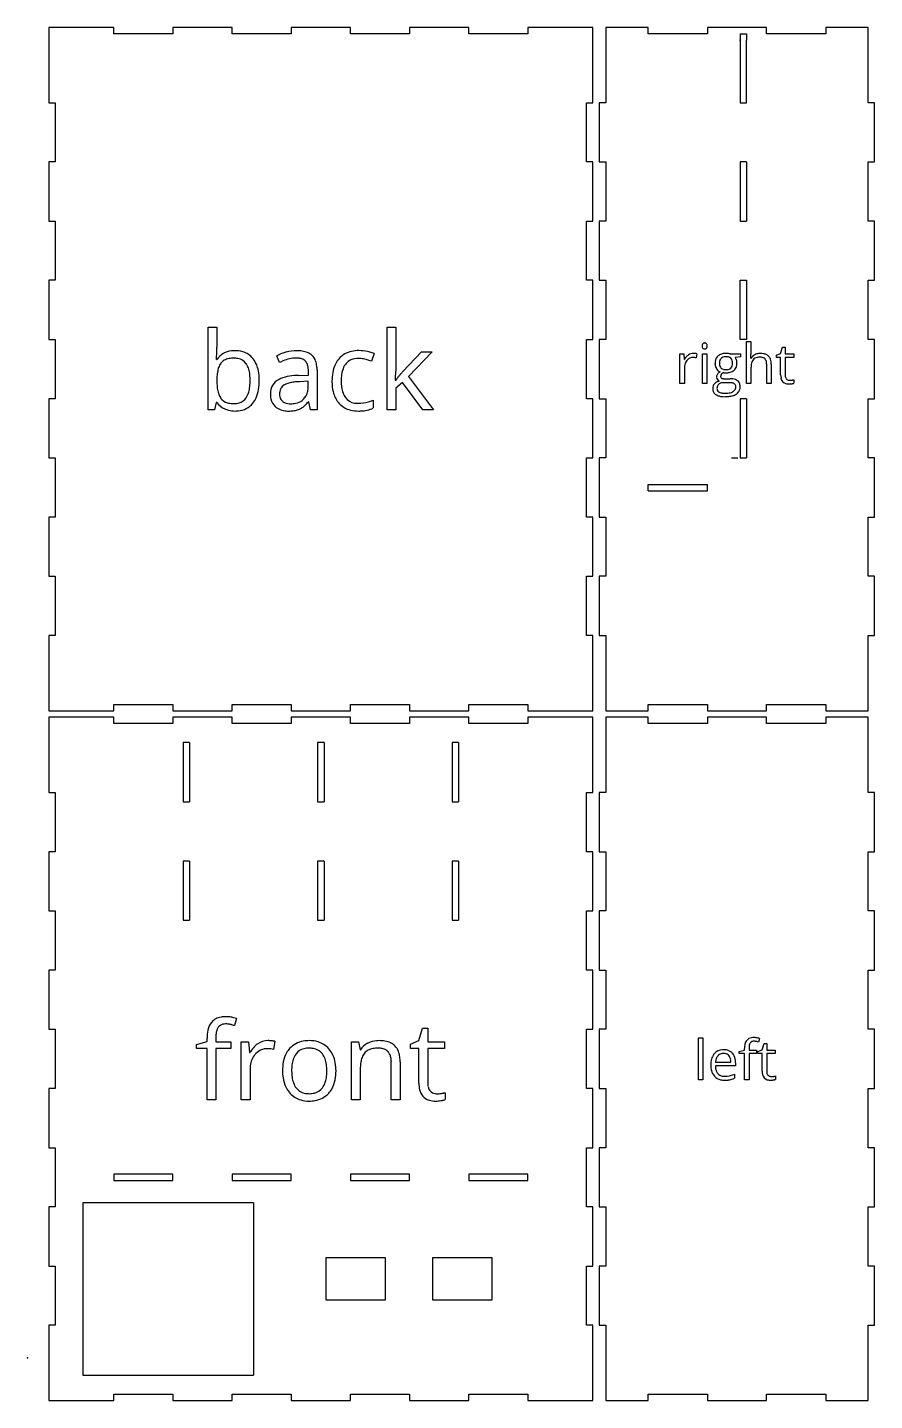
# Model space of a CAD drawing. Header units: millimetres. Extents: x -10 to 787, y 3 to 646.
# Drawn here: x -10 to 387, y 3 to 646 of the extents above; entities that cross this region are included whole.
import ezdxf

# ---------------------------------------------------------------- set-up
doc = ezdxf.new("R2010")
doc.units = ezdxf.units.MM
doc.header["$MEASUREMENT"] = 0
for name, color, linetype in [('box v4_back_labelLayer', 7, 'Continuous'), ('box v4_back_outsideCutPath', 7, 'Continuous'), ('box v4_front_labelLayer', 7, 'Continuous'), ('box v4_front_outsideCutPath', 7, 'Continuous'), ('box v4_left_labelLayer', 7, 'Continuous'), ('box v4_left_outsideCutPath', 7, 'Continuous'), ('box v4_middle_divider', 7, 'Continuous'), ('box v4_right_labelLayer', 7, 'Continuous'), ('box v4_right_outsideCutPath', 7, 'Continuous')]:
    doc.layers.add(name, color=color, linetype=linetype)

msp = doc.modelspace()

# ---------------------------------------------------------------- linework, layer by layer
at = {"layer": 'box v4_back_labelLayer'}
for p, q in [((74.63, 505.62), (78.77, 505.62)), ((74.63, 466.88), (74.63, 505.62)), ((78.77, 505.62), (78.77, 496.21)), ((158.53, 466.88), (158.53, 505.62)), ((158.53, 505.62), (162.61, 505.62)), ((162.61, 505.62), (162.61, 485.08)), ((78.57, 490.53), (78.77, 490.53)), ((108.18, 489.11), (106.91, 492.28)), ((152.45, 493.25), (151.18, 489.74)), ((165.87, 484.83), (174.69, 494.17)), ((179.6, 494.17), (168.54, 482.54)), ((174.69, 494.17), (179.6, 494.17)), ((117.07, 483.09), (121.7, 483.24)), ((121.7, 483.24), (121.7, 484.93)), ((125.73, 485.5), (125.73, 466.88)), ((168.54, 482.54), (180.37, 466.88)), ((121.6, 480.3), (117.46, 480.12)), ((121.6, 477.83), (121.6, 480.3)), ((162.41, 480.85), (162.61, 480.85)), ((165.73, 479.77), (162.61, 477.09)), ((162.61, 477.09), (162.61, 466.88)), ((175.36, 466.88), (165.73, 479.77)), ((78.47, 470.39), (77.6, 466.88)), ((78.77, 470.39), (78.47, 470.39)), ((121.85, 470.76), (121.65, 470.76)), ((122.67, 466.88), (121.85, 470.76)), ((152.05, 471.46), (152.05, 467.8)), ((77.6, 466.88), (74.63, 466.88)), ((125.73, 466.88), (122.67, 466.88)), ((162.61, 466.88), (158.53, 466.88)), ((180.37, 466.88), (175.36, 466.88))]:
    msp.add_line(p, q, dxfattribs=at)
for centre, radius, start, end in [((-7.42, 496.14), 86.19, 358.11232, 0.04843), ((27.11, 494.61), 51.62, 355.47157, 355.65279), ((16.57, 495.33), 62.19, 355.72387, 358.12589), ((86.48, 485.16), 9.4, 95.18351, 145.1109), ((86.31, 484.5), 7.08, 143.33824, 161.25599), ((84.99, 485.37), 5.5, 120.14029, 142.4249), ((85.79, 483.88), 7.19, 100.44694, 119.67007), ((86.65, 479.54), 11.62, 89.57314, 100.73243), ((87.3, 480.5), 14.12, 89.87433, 96.81454), ((86.8, 481.59), 9.56, 78.67813, 90.37496), ((87.46, 481.98), 12.63, 74.23933, 90.56238), ((87.61, 485.04), 6.03, 35.54084, 79.80112), ((88.29, 485.05), 9.46, 38.56313, 74.06704), ((86.14, 483.38), 12.18, 16.47093, 38.40753), ((115.95, 475.5), 19.06, 106.35686, 118.33499), ((120.3, 464.22), 27.68, 112.21222, 115.96411), ((117.58, 471.07), 20.32, 103.62266, 112.432), ((116.76, 472.99), 21.69, 104.5162, 106.54899), ((116.17, 475.47), 19.14, 90.07144, 104.65211), ((116, 477.75), 13.46, 90.44846, 103.76655), ((115.93, 480.99), 10.21, 83.65066, 90.17532), ((116.24, 477.16), 17.46, 81.56797, 90.32491), ((116.35, 484.42), 6.76, 70.57163, 83.99287), ((117.23, 486.83), 4.2, 42.72955, 71.03803), ((117.25, 483.73), 10.81, 68.22734, 81.74943), ((116.86, 486.62), 4.61, 20.40941, 41.44795), ((118.66, 487.23), 7.04, 47.86833, 68.29341), ((118.89, 487.69), 6.55, 19.2331, 46.67412), ((115.09, 486.27), 10.6, 6.3379, 19.68154), ((144.58, 483.4), 11.4, 138.655, 152.68536), ((144.02, 483.81), 10.7, 101.49129, 138.31339), ((144.47, 483.99), 6.93, 114.42657, 161.66328), ((145.13, 481.84), 9.17, 88.7194, 112.56676), ((145.31, 478.44), 16.23, 89.58919, 102.17878), ((145.33, 481.84), 9.16, 87.67498, 89.97487), ((145.41, 476.01), 18.65, 77.77025, 89.94753), ((145.18, 479.16), 11.85, 81.691, 87.50791), ((144.44, 473.99), 17.08, 77.29989, 81.73453), ((143.42, 469.21), 21.96, 74.78018, 77.44974), ((144.39, 472.65), 18.39, 68.32944, 74.88312), ((145.06, 474.06), 20.63, 74.67968, 77.95785), ((146.97, 480.97), 13.47, 70.09456, 74.73861), ((148.78, 485.95), 8.17, 63.5034, 70.18614), ((149.64, 487.75), 6.17, 62.92825, 63.18779), ((101.04, 481.06), 22.26, 171.06678, 177.84569), ((91.83, 482.54), 12.93, 160.89263, 171.23343), ((86.93, 484.56), 6.86, 32.70344, 35.52416), ((85.08, 483.5), 8.99, 15.77794, 32.01513), ((79.16, 481.75), 15.16, 6.16486, 16.03965), ((69.96, 480.7), 24.42, 359.76808, 6.30952), ((79.95, 481.43), 18.67, 5.13385, 16.79734), ((72.13, 480.6), 26.53, 359.87793, 5.40936), ((114.57, 468.14), 14.63, 101.35682, 117.07986), ((117.45, 454.7), 28.38, 92.46963, 101.70649), ((118.28, 442.73), 40.38, 91.71646, 92.90956), ((114.32, 485.65), 7.33, 7.82726, 20.60417), ((109.82, 484.99), 11.87, 359.69332, 8.00358), ((109.47, 485.56), 16.27, 359.80268, 6.65835), ((155.54, 480.49), 22.81, 169.89784, 180.36889), ((147.6, 481.96), 14.73, 153.08752, 170.10513), ((159.85, 480.46), 22.84, 174.53098, 180.15494), ((150.95, 481.46), 13.88, 160.14184, 175.13682), ((28.24, 490.25), 134.5, 356.03292, 356.64427), ((81.56, 487.14), 81.09, 356.6325, 357.49103), ((113.63, 485.73), 48.99, 357.50416, 358.3307), ((135.07, 485.13), 27.55, 358.27391, 359.89278), ((195.62, 456.66), 40.93, 140.43312, 142.33655), ((212.6, 442.68), 62.93, 139.2799, 140.47033), ((232.24, 425.79), 88.82, 138.34176, 139.28772), ((110.61, 480.57), 31.85, 177.61766, 180.04253), ((106.1, 480.44), 27.33, 179.77627, 185.70752), ((95.32, 479.33), 16.5, 185.59249, 194.20507), ((79.05, 479.51), 15.27, 343.41713, 353.63691), ((70.69, 480.51), 23.69, 353.49348, 0.22055), ((82.88, 478.97), 15.67, 335.83059, 350.82548), ((74.43, 480.4), 24.24, 350.65628, 0.33803), ((110.99, 474.71), 7.15, 115.49046, 182.35681), ((112.62, 474.81), 4.41, 120.97341, 172.41798), ((113.69, 473.19), 6.35, 113.58867, 121.68049), ((115.22, 469.53), 10.32, 102.79955, 113.2433), ((117.08, 461.63), 18.43, 96.35454, 102.99533), ((118.45, 449.79), 30.35, 91.85647, 96.44783), ((111.1, 477.74), 10.5, 346.91776, 0.28247), ((108.45, 477.83), 13.15, 359.81789, 0.00011), ((157.72, 480.32), 25, 179.93885, 183.98151), ((150.99, 479.73), 18.24, 183.59137, 196.35396), ((157.03, 480.29), 20.02, 179.70413, 188.07436), ((149.82, 479.24), 12.73, 187.93152, 200.38854), ((-7.32, 492.65), 170.14, 356.02044, 356.05533), ((182.59, 466.71), 24.47, 142.32336, 144.70755), ((86.21, 475.71), 9.16, 215.58502, 245.83617), ((88.42, 477.54), 9.37, 193.94304, 208.02184), ((85.63, 476.12), 6.23, 208.55366, 217.56053), ((85.4, 476.02), 6, 218.16905, 253.80471), ((86.51, 479.45), 9.6, 253.13825, 266.8483), ((86.82, 483.13), 13.29, 266.37756, 270.05106), ((86.92, 478.08), 8.24, 269.3869, 285.86306), ((88.01, 476.2), 9.79, 274.06401, 321.4081), ((87.53, 475.87), 5.94, 286.01629, 326.84973), ((84.58, 477.82), 9.49, 326.71051, 343.66617), ((86.59, 477.36), 11.62, 321.31615, 335.54362), ((114.24, 474.34), 10.4, 179.54572, 192.69493), ((110.74, 473.47), 6.79, 192.08277, 227.45207), ((114.7, 474.39), 6.53, 171.2122, 180.20582), ((114.08, 474.32), 5.91, 179.52658, 192.77872), ((112.08, 473.84), 3.85, 192.32644, 222.05799), ((111.94, 473.75), 3.68, 222.58053, 229.25463), ((112.44, 474.4), 4.5, 229.78369, 254.27243), ((113.11, 476.62), 6.83, 253.93967, 266.45338), ((113.32, 479.09), 9.3, 266.07831, 270.05903), ((113.41, 481.17), 11.38, 269.5792, 282.04137), ((114.24, 477.49), 7.61, 281.71209, 306.4594), ((114.61, 476.88), 6.9, 306.98813, 313.85592), ((114.57, 476.87), 6.92, 314.18919, 347.42699), ((108.2, 481.38), 17.14, 314.74451, 321.70719), ((144.98, 477.89), 11.96, 196.01666, 221.13492), ((143.79, 477.01), 10.48, 221.79763, 256.80205), ((145.92, 477.79), 8.57, 200.41834, 216.63927), ((144.29, 476.63), 6.57, 216.96953, 261.3103), ((145.01, 479.99), 10, 260.13595, 270.26922), ((144.98, 487.29), 17.3, 270.26585, 286.28914), ((143.92, 491.22), 21.37, 286.04607, 292.36539), ((86.9, 477.33), 10.91, 245.98016, 255.54558), ((87.26, 478.92), 12.54, 255.77553, 270.31855), ((87.35, 480.4), 14.02, 269.92258, 275.54816), ((110.93, 473.74), 7.12, 227.76893, 237.80502), ((111.54, 474.85), 8.38, 238.32732, 258.91837), ((112.42, 479.06), 12.69, 258.67197, 270.40475), ((112.52, 484.98), 18.6, 269.95392, 273.14909), ((112.83, 480.44), 14.05, 272.9335, 281.41392), ((113.74, 476.01), 9.53, 281.29795, 293.73138), ((114.43, 474.22), 7.62, 294.39326, 304.73716), ((112.41, 477.1), 11.13, 304.84856, 314.85308), ((145.02, 481.83), 15.45, 256.42438, 270.48898), ((145.17, 489.05), 22.67, 269.9655, 272.86429), ((145.52, 483.73), 17.34, 272.59805, 282.18784), ((146.73, 478.28), 11.76, 282.03442, 296.94545)]:
    msp.add_arc(centre, radius, start, end, dxfattribs=at)
at = {"layer": 'box v4_back_outsideCutPath'}
for p, q in [((0, 646), (0, 610.76)), ((30.47, 646), (0, 646)), ((30.47, 643), (30.47, 646)), ((58.19, 643), (30.47, 643)), ((58.19, 646), (58.19, 643)), ((85.91, 646), (58.19, 646)), ((85.91, 643), (85.91, 646)), ((113.64, 643), (85.91, 643)), ((113.64, 646), (113.64, 643)), ((141.36, 646), (113.64, 646)), ((141.36, 643), (141.36, 646)), ((169.09, 643), (141.36, 643)), ((169.09, 646), (169.09, 643)), ((196.81, 646), (169.09, 646)), ((196.81, 643), (196.81, 646)), ((224.53, 643), (196.81, 643)), ((224.53, 646), (224.53, 643)), ((255, 646), (224.53, 646)), ((255, 638.48), (255, 646)), ((255, 610.76), (255, 638.48)), ((0, 610.76), (3, 610.76)), ((3, 610.76), (3, 583.03)), ((252, 610.76), (255, 610.76)), ((252, 583.03), (252, 610.76)), ((3, 583.03), (0, 583.03)), ((0, 583.03), (0, 555.31)), ((255, 583.03), (252, 583.03)), ((255, 555.31), (255, 583.03)), ((0, 555.31), (3, 555.31)), ((3, 555.31), (3, 527.59)), ((252, 555.31), (255, 555.31)), ((252, 527.59), (252, 555.31)), ((3, 527.59), (0, 527.59)), ((0, 527.59), (0, 499.86)), ((255, 527.59), (252, 527.59)), ((255, 499.86), (255, 527.59)), ((0, 499.86), (3, 499.86)), ((3, 499.86), (3, 472.14)), ((252, 472.14), (252, 499.86)), ((252, 499.86), (255, 499.86)), ((0, 472.14), (0, 444.41)), ((3, 472.14), (0, 472.14)), ((255, 472.14), (252, 472.14)), ((255, 444.41), (255, 472.14)), ((0, 444.41), (3, 444.41)), ((3, 444.41), (3, 416.69)), ((252, 416.69), (252, 444.41)), ((252, 444.41), (255, 444.41)), ((3, 416.69), (0, 416.69)), ((0, 416.69), (0, 388.97)), ((255, 416.69), (252, 416.69)), ((255, 388.97), (255, 416.69)), ((0, 388.97), (3, 388.97)), ((3, 388.97), (3, 361.24)), ((252, 388.97), (255, 388.97)), ((252, 361.24), (252, 388.97)), ((3, 361.24), (0, 361.24)), ((0, 361.24), (0, 333.52)), ((255, 361.24), (252, 361.24)), ((255, 326), (255, 361.24)), ((0, 333.52), (0, 326)), ((30.47, 329), (58.19, 329)), ((30.47, 326), (30.47, 329)), ((58.19, 329), (58.19, 326)), ((85.91, 329), (113.64, 329)), ((85.91, 326), (85.91, 329)), ((113.64, 329), (113.64, 326)), ((141.36, 329), (169.09, 329)), ((141.36, 326), (141.36, 329)), ((169.09, 329), (169.09, 326)), ((196.81, 329), (224.53, 329)), ((196.81, 326), (196.81, 329)), ((224.53, 329), (224.53, 326)), ((0, 326), (30.47, 326)), ((58.19, 326), (85.91, 326)), ((113.64, 326), (141.36, 326)), ((169.09, 326), (196.81, 326)), ((224.53, 326), (255, 326))]:
    msp.add_line(p, q, dxfattribs=at)
at = {"layer": 'box v4_front_labelLayer'}
for p, q in [((88.04, 181.89), (86.97, 178.58)), ((173.46, 171.53), (175.2, 177.36)), ((175.2, 177.36), (177.59, 177.36)), ((177.59, 177.36), (177.59, 171.03)), ((69.29, 169.69), (74.17, 171.18)), ((69.29, 167.82), (69.29, 169.69)), ((74.17, 167.82), (69.29, 167.82)), ((74.17, 171.18), (74.17, 172.7)), ((74.17, 143.74), (74.17, 167.82)), ((78.31, 172.8), (78.31, 171.03)), ((78.31, 171.03), (85.25, 171.03)), ((78.31, 167.82), (78.31, 143.74)), ((85.25, 167.82), (78.31, 167.82)), ((85.25, 171.03), (85.25, 167.82)), ((90.23, 171.03), (93.65, 171.03)), ((90.23, 143.74), (90.23, 171.03)), ((93.65, 171.03), (94.12, 165.98)), ((105.95, 171.23), (105.37, 167.4)), ((141.86, 171.03), (145.22, 171.03)), ((141.86, 143.74), (141.86, 171.03)), ((145.22, 171.03), (145.89, 167.3)), ((145.89, 167.3), (146.09, 167.3)), ((169.55, 169.81), (173.46, 171.53)), ((169.55, 167.82), (169.55, 169.81)), ((173.46, 167.82), (169.55, 167.82)), ((173.46, 151.58), (173.46, 167.82)), ((177.59, 171.03), (185.51, 171.03)), ((185.51, 167.82), (177.59, 167.82)), ((177.59, 167.82), (177.59, 151.76)), ((185.51, 171.03), (185.51, 167.82)), ((94.12, 165.98), (94.32, 165.98)), ((160.53, 143.74), (160.53, 161.39)), ((164.67, 161.54), (164.67, 143.74)), ((94.37, 158.38), (94.37, 143.74)), ((145.99, 158.06), (145.99, 143.74)), ((78.31, 143.74), (74.17, 143.74)), ((94.37, 143.74), (90.23, 143.74)), ((145.99, 143.74), (141.86, 143.74)), ((164.67, 143.74), (160.53, 143.74)), ((185.71, 147.15), (185.71, 143.99))]:
    msp.add_line(p, q, dxfattribs=at)
for centre, radius, start, end in [((83.05, 174.73), 8.67, 141.74338, 168.23221), ((81.76, 175.4), 7.25, 98.25515, 139.62033), ((82.89, 170.2), 12.56, 89.66969, 99.93143), ((82.89, 169.45), 13.31, 81.56409, 89.70175), ((81.96, 162.92), 19.91, 75.974, 81.65648), ((80.35, 156.26), 26.76, 73.29638, 76.0946), ((90.92, 172.89), 16.75, 167.5776, 180.65867), ((92.48, 173.04), 14.17, 171.65278, 178.43836), ((86.82, 173.89), 8.45, 161.84376, 171.78469), ((83.35, 175.05), 4.78, 145.06887, 162.18017), ((82.33, 175.71), 3.58, 102.76774, 144.33803), ((82.84, 173.77), 5.57, 89.48592, 103.41973), ((82.86, 170.46), 8.89, 83.07608, 89.79268), ((82.31, 166.1), 13.29, 76.51834, 83.02169), ((80.76, 159.49), 20.07, 71.96132, 76.59183), ((97.82, 172.81), 19.52, 178.19732, 180.02317), ((106.48, 159.12), 13.96, 139.41394, 150.60328), ((103.98, 161.27), 10.66, 124.23215, 139.4161), ((102.34, 160.61), 7.16, 89.63354, 137.08808), ((102.64, 163.29), 8.24, 89.67966, 124.44057), ((102.38, 158.07), 9.7, 87.34367, 89.96596), ((102.73, 152.55), 18.98, 84.99229, 90.12811), ((102.21, 155.08), 12.69, 81.58844, 87.19165), ((101.41, 149.61), 18.22, 77.4454, 81.63602), ((103.18, 157.66), 13.85, 78.4892, 85.02659), ((121.38, 160.19), 11.42, 138.17594, 150.22874), ((120.99, 160.49), 10.93, 99.17594, 137.98327), ((121.09, 161.33), 6.58, 103.46852, 142.31189), ((122.06, 155.47), 16.06, 89.73263, 100.07598), ((121.92, 158.18), 9.84, 89.4806, 103.8805), ((122.07, 157.59), 10.43, 79.34534, 90.31749), ((122.27, 157.64), 13.89, 73.52228, 90.56923), ((122.86, 161.13), 6.8, 37.95777, 80.40062), ((123.09, 160.6), 10.82, 41.14457, 73.21338), ((121.53, 159.26), 12.87, 13.50143, 41.07034), ((153.16, 162.82), 8.37, 116.94429, 147.65257), ((154.03, 161.36), 10.06, 115.80717, 117.60679), ((153.28, 160.15), 7.79, 100.11764, 118.16026), ((154.48, 160.32), 11.19, 94.32267, 115.54544), ((154.17, 155.51), 12.51, 89.59331, 100.37178), ((154.75, 157.99), 13.54, 89.95789, 94.71088), ((154.29, 157.06), 10.96, 84.01978, 90.15107), ((154.86, 155.21), 16.32, 80.55854, 90.35382), ((154.7, 160.59), 7.41, 71.0828, 84.36911), ((155.63, 163.17), 4.66, 43.3791, 71.5386), ((155.88, 161.12), 10.33, 65.10942, 80.76382), ((157.07, 163.76), 7.43, 46.55844, 64.87824), ((157.16, 164.03), 7.16, 19.38488, 45.59971), ((103.84, 158.88), 9.44, 138.95757, 174.54223), ((104.1, 158.63), 9.8, 135.62091, 138.83775), ((131, 157.56), 21.46, 169.2443, 180.38808), ((123.71, 159), 14.03, 150.71115, 169.46954), ((127.76, 158.51), 13.88, 162.06532, 173.16749), ((122.7, 160.2), 8.55, 142.90257, 162.37497), ((121.46, 160.14), 8.51, 20.0257, 37.43505), ((117.25, 158.6), 12.99, 7.74399, 20.06902), ((115.52, 157.69), 19.08, 1.12772, 13.88), ((165.53, 158.38), 19.53, 171.17658, 178.32177), ((157.86, 159.62), 11.77, 159.95344, 171.38011), ((153.17, 161.37), 6.76, 140.15192, 160.31463), ((152.39, 161.89), 5.83, 118.54393, 139.19269), ((155.38, 163.06), 4.92, 22.70246, 42.34194), ((153.18, 162.15), 7.3, 8.49314, 22.65799), ((148.85, 161.46), 11.69, 359.67142, 8.68773), ((153.02, 162.48), 11.59, 6.96336, 19.83634), ((146.63, 161.62), 18.04, 359.76315, 7.21156), ((106.91, 158.4), 12.55, 173.69075, 180.08828), ((130.21, 157.33), 20.68, 179.77447, 189.09328), ((135.66, 157.5), 21.84, 173.00862, 180.24638), ((134.75, 157.3), 20.93, 179.70597, 187.91608), ((127.07, 156.2), 13.18, 187.76393, 200.09768), ((116.05, 156.43), 14.22, 342.36157, 353.75376), ((109.7, 157.52), 20.63, 359.70756, 7.89727), ((108.55, 157.33), 21.77, 353.5363, 0.20141), ((113.26, 157.27), 21.35, 349.17619, 0.38626), ((110.35, 157.41), 24.26, 359.99192, 1.54199), ((172.47, 158.07), 26.48, 178.08104, 180.02367), ((124.9, 156.43), 15.29, 188.91025, 205.31714), ((123.32, 155.77), 13.59, 205.65604, 208.44613), ((121.28, 154.52), 11.19, 207.79471, 238.67579), ((122.84, 154.65), 8.67, 200.08459, 216.91316), ((121.3, 153.55), 6.78, 217.30096, 261.70991), ((122.91, 153.48), 6.68, 284.56623, 322.63338), ((121.13, 154.77), 8.87, 323.00893, 342.63905), ((122.66, 154.68), 11.53, 318.14398, 329.75662), ((120.45, 155.83), 14.02, 330.25071, 349.41165), ((186.45, 151.44), 12.99, 179.3551, 192.84776), ((179.93, 149.67), 6.25, 190.38177, 253.87724), ((185.91, 151.71), 8.32, 179.64165, 189.7506), ((182.98, 151.18), 5.34, 189.54794, 205.78737), ((181.77, 150.62), 4.01, 206.12945, 221.40838), ((181.63, 150.52), 3.84, 221.59492, 262.35052), ((121.42, 154.81), 11.51, 238.81156, 253.24284), ((121.86, 156.51), 13.27, 253.5437, 270.41825), ((122.01, 156.97), 10.27, 260.50331, 270.24767), ((122.03, 159.29), 16.05, 269.75029, 279.80332), ((122.15, 156.3), 9.6, 269.44816, 284.72557), ((123.06, 154.36), 11.02, 278.89592, 317.99791), ((181.21, 154.04), 10.8, 253.7848, 270.88525), ((181.96, 152.18), 5.53, 261.32661, 270.1913), ((181.38, 153.84), 10.6, 270.00323, 270.76042), ((181.32, 156.13), 12.89, 270.89326, 275.54839), ((182, 160.23), 13.58, 269.88035, 278.30282), ((180.84, 161.13), 17.92, 275.52605, 279.29393), ((181.26, 158.71), 15.46, 279.18626, 280.11436), ((182.13, 159.17), 12.51, 278.41549, 279.00818), ((181.95, 154.95), 11.63, 280.00701, 283.37352), ((180.61, 168.9), 22.36, 278.95897, 280.51042), ((182.99, 150.63), 7.19, 283.3069, 288.11982), ((182.06, 161.11), 14.44, 280.48477, 282.62682), ((183.33, 155.46), 8.64, 282.58768, 285.57946), ((183.97, 147.66), 4.07, 287.98881, 295.30484), ((183.97, 153.11), 6.21, 285.72374, 286.25628)]:
    msp.add_arc(centre, radius, start, end, dxfattribs=at)
at = {"layer": 'box v4_front_outsideCutPath'}
for p, q in [((0, 323), (0, 287.76)), ((30.47, 323), (0, 323)), ((30.47, 320), (30.47, 323)), ((85.91, 323), (58.19, 323)), ((58.19, 323), (58.19, 320)), ((85.91, 320), (85.91, 323)), ((113.64, 323), (113.64, 320)), ((141.36, 323), (113.64, 323)), ((141.36, 320), (141.36, 323)), ((169.09, 323), (169.09, 320)), ((196.81, 323), (169.09, 323)), ((196.81, 320), (196.81, 323)), ((255, 323), (224.53, 323)), ((224.53, 323), (224.53, 320)), ((255, 315.48), (255, 323)), ((58.19, 320), (30.47, 320)), ((113.64, 320), (85.91, 320)), ((169.09, 320), (141.36, 320)), ((224.53, 320), (196.81, 320)), ((255, 287.76), (255, 315.48)), ((66, 311.09), (63, 311.09)), ((63, 311.09), (63, 283.36)), ((66, 311.09), (66, 283.36)), ((129, 311.09), (126, 311.09)), ((126, 311.09), (126, 283.36)), ((129, 311.09), (129, 283.36)), ((189, 311.09), (189, 283.36)), ((192, 311.09), (189, 311.09)), ((192, 311.09), (192, 283.36)), ((0, 287.76), (3, 287.76)), ((3, 287.76), (3, 260.03)), ((63, 283.36), (66, 283.36)), ((126, 283.36), (129, 283.36)), ((189, 283.36), (192, 283.36)), ((252, 260.03), (252, 287.76)), ((252, 287.76), (255, 287.76)), ((0, 260.03), (0, 232.31)), ((3, 260.03), (0, 260.03)), ((255, 260.03), (252, 260.03)), ((255, 232.31), (255, 260.03)), ((66, 255.64), (63, 255.64)), ((63, 255.64), (63, 227.91)), ((66, 255.64), (66, 227.91)), ((126, 255.64), (126, 227.91)), ((129, 255.64), (126, 255.64)), ((129, 255.64), (129, 227.91)), ((189, 255.64), (189, 227.91)), ((192, 255.64), (189, 255.64)), ((192, 255.64), (192, 227.91)), ((0, 232.31), (3, 232.31)), ((3, 232.31), (3, 204.59)), ((252, 204.59), (252, 232.31)), ((252, 232.31), (255, 232.31)), ((63, 227.91), (66, 227.91)), ((126, 227.91), (129, 227.91)), ((189, 227.91), (192, 227.91)), ((3, 204.59), (0, 204.59)), ((0, 204.59), (0, 176.86)), ((255, 204.59), (252, 204.59)), ((255, 176.86), (255, 204.59)), ((0, 176.86), (3, 176.86)), ((3, 176.86), (3, 149.14)), ((252, 149.14), (252, 176.86)), ((252, 176.86), (255, 176.86)), ((3, 149.14), (0, 149.14)), ((0, 149.14), (0, 121.41)), ((255, 149.14), (252, 149.14)), ((255, 121.41), (255, 149.14)), ((0, 121.41), (3, 121.41)), ((3, 121.41), (3, 93.69)), ((252, 93.69), (252, 121.41)), ((252, 121.41), (255, 121.41)), ((30.47, 109), (30.47, 106)), ((58.19, 109), (30.47, 109)), ((30.47, 106), (58.19, 106)), ((58.19, 106), (58.19, 109)), ((85.91, 109), (85.91, 106)), ((113.64, 109), (85.91, 109)), ((85.91, 106), (113.64, 106)), ((113.64, 106), (113.64, 109)), ((169.09, 109), (141.36, 109)), ((141.36, 109), (141.36, 106)), ((141.36, 106), (169.09, 106)), ((169.09, 106), (169.09, 109)), ((196.81, 109), (196.81, 106)), ((224.53, 109), (196.81, 109)), ((196.81, 106), (224.53, 106)), ((224.53, 106), (224.53, 109)), ((0, 93.69), (0, 65.97)), ((3, 93.69), (0, 93.69)), ((96, 95.64), (16, 95.64)), ((16, 95.64), (16, 14.91)), ((96, 95.64), (96, 14.91)), ((255, 93.69), (252, 93.69)), ((255, 65.97), (255, 93.69)), ((0, 65.97), (3, 65.97)), ((3, 65.97), (3, 38.24)), ((130, 70), (157.6, 70)), ((130, 50), (130, 70)), ((157.6, 70), (157.6, 50)), ((180, 70), (207.6, 70)), ((180, 50), (180, 70)), ((207.6, 70), (207.6, 50)), ((252, 65.97), (255, 65.97)), ((252, 38.24), (252, 65.97)), ((157.6, 50), (130, 50)), ((207.6, 50), (180, 50)), ((0, 38.24), (0, 10.52)), ((3, 38.24), (0, 38.24)), ((255, 38.24), (252, 38.24)), ((255, 3), (255, 38.24)), ((16, 14.91), (96, 14.91)), ((0, 10.52), (0, 3)), ((0, 3), (30.47, 3)), ((30.47, 3), (30.47, 6)), ((30.47, 6), (58.19, 6)), ((58.19, 6), (58.19, 3)), ((58.19, 3), (85.91, 3)), ((85.91, 3), (85.91, 6)), ((85.91, 6), (113.64, 6)), ((113.64, 6), (113.64, 3)), ((113.64, 3), (141.36, 3)), ((141.36, 3), (141.36, 6)), ((141.36, 6), (169.09, 6)), ((169.09, 6), (169.09, 3)), ((169.09, 3), (196.81, 3)), ((196.81, 3), (196.81, 6)), ((196.81, 6), (224.53, 6)), ((224.53, 6), (224.53, 3)), ((224.53, 3), (255, 3))]:
    msp.add_line(p, q, dxfattribs=at)
at = {"layer": 'box v4_left_labelLayer'}
for p, q in [((304.45, 153.26), (304.45, 172.86)), ((304.45, 172.86), (306.55, 172.86)), ((306.55, 172.86), (306.55, 153.26)), ((326.07, 167.14), (326.07, 167.91)), ((328.16, 167.96), (328.16, 167.06)), ((332.37, 166.45), (334.35, 167.31)), ((333.09, 172.56), (332.55, 170.88)), ((334.35, 167.31), (335.23, 170.26)), ((335.23, 170.26), (336.44, 170.26)), ((336.44, 170.26), (336.44, 167.06)), ((312.43, 161.48), (319.65, 161.48)), ((321.89, 161.1), (321.89, 159.78)), ((323.6, 166.38), (326.07, 167.14)), ((323.6, 165.44), (323.6, 166.38)), ((326.07, 165.44), (323.6, 165.44)), ((326.07, 153.26), (326.07, 165.44)), ((328.16, 167.06), (331.68, 167.06)), ((328.16, 165.44), (328.16, 153.26)), ((331.68, 165.44), (328.16, 165.44)), ((331.68, 167.06), (331.68, 165.44)), ((332.37, 165.44), (332.37, 166.45)), ((334.35, 165.44), (332.37, 165.44)), ((334.35, 157.22), (334.35, 165.44)), ((336.44, 167.06), (340.45, 167.06)), ((340.45, 165.44), (336.44, 165.44)), ((336.44, 165.44), (336.44, 157.31)), ((340.45, 167.06), (340.45, 165.44)), ((321.89, 159.78), (312.38, 159.78)), ((321.3, 155.76), (321.3, 153.9)), ((340.55, 154.98), (340.55, 153.38)), ((306.55, 153.26), (304.45, 153.26)), ((328.16, 153.26), (326.07, 153.26))]:
    msp.add_line(p, q, dxfattribs=at)
for centre, radius, start, end in [((315.99, 161.94), 5.36, 92.47627, 140.53863), ((316.27, 159.92), 7.39, 89.96384, 93.9176), ((316.33, 160.94), 6.37, 74.21258, 90.545), ((334.55, 168), 8.48, 167.5776, 180.65867), ((330.56, 168.93), 4.38, 141.74338, 168.23222), ((329.91, 169.27), 3.67, 98.25516, 139.62033), ((338.04, 167.96), 9.87, 178.19733, 180.02317), ((335.33, 168.08), 7.17, 171.65276, 178.43836), ((332.47, 168.51), 4.27, 161.84378, 171.78469), ((330.71, 169.1), 2.42, 145.06886, 162.18017), ((330.2, 169.43), 1.81, 102.76773, 144.33802), ((330.48, 166.64), 6.36, 89.66969, 99.93144), ((330.46, 168.45), 2.82, 89.4859, 103.41973), ((330.46, 166.77), 4.5, 83.07608, 89.79267), ((330.48, 166.26), 6.73, 81.56408, 89.70175), ((330.19, 164.57), 6.72, 76.51836, 83.02167), ((330.01, 162.96), 10.07, 75.97401, 81.65646), ((329.4, 161.22), 10.15, 71.96133, 76.59183), ((329.2, 159.59), 13.54, 73.29638, 76.0946), ((321.19, 160.12), 10.98, 168.95392, 180.38435), ((317.61, 160.85), 7.32, 149.4071, 169.18537), ((316.61, 161.38), 6.19, 140.1056, 148.90673), ((320.3, 160.76), 7.9, 172.15452, 174.76154), ((318.5, 161.05), 6.08, 160.33534, 172.53152), ((316.67, 161.72), 4.13, 138.09946, 160.58664), ((315.96, 162.35), 3.18, 106.46572, 137.91763), ((316.21, 161.44), 4.12, 89.44224, 106.20896), ((316.27, 161.27), 4.3, 79.64684, 90.29099), ((316.57, 162.67), 2.86, 40.0823, 80.62432), ((316.73, 162.41), 4.85, 41.20646, 74.02327), ((316.28, 162.45), 3.24, 23.48216, 39.70721), ((315.07, 161.94), 4.55, 8.73424, 23.27719), ((312.52, 161.52), 7.13, 359.67452, 8.92245), ((315.97, 161.76), 5.85, 11.59942, 41.14961), ((313.38, 161.16), 8.51, 359.61478, 12.03364), ((322.16, 160.04), 11.94, 179.98868, 181.79914), ((319.47, 159.89), 9.25, 181.35745, 194.492), ((316.48, 159.07), 6.15, 194.08773, 223.05382), ((316.15, 158.83), 5.75, 223.54658, 256.1957), ((320.77, 159.95), 8.39, 181.14471, 190.80071), ((317.81, 159.37), 5.38, 190.60057, 206.02752), ((316.5, 158.75), 3.93, 206.29503, 222.5558), ((316.38, 158.69), 3.8, 223.06451, 258.14014), ((316.84, 160.59), 5.76, 257.53119, 270.43194), ((316.85, 165.88), 11.04, 270.1984, 292.20904), ((316.32, 167.4), 12.66, 291.8255, 293.16137), ((340.92, 157.15), 6.57, 179.3551, 192.84776), ((337.62, 156.26), 3.16, 190.38177, 253.87724), ((340.65, 157.29), 4.21, 179.64167, 189.75059), ((339.16, 157.02), 2.7, 189.54797, 205.78736), ((338.55, 156.74), 2.03, 206.12944, 221.40843), ((338.48, 156.69), 1.94, 221.59493, 262.35051), ((338.65, 157.53), 2.8, 261.32662, 270.19129), ((338.67, 161.6), 6.87, 269.88034, 278.30283), ((338.74, 161.07), 6.33, 278.41579, 279.00789), ((337.97, 165.99), 11.31, 278.95898, 280.51046), ((338.7, 162.05), 7.3, 280.48482, 282.62679), ((339.34, 159.18), 4.37, 282.58772, 285.57948), ((339.67, 158), 3.15, 285.72455, 286.25578), ((316.74, 161.13), 8.13, 256.00878, 270.48481), ((316.82, 170.04), 17.04, 269.96692, 271.99312), ((316.98, 165.93), 12.93, 271.91196, 275.97272), ((317.43, 161.81), 8.78, 275.90545, 281.66039), ((317.2, 162.6), 9.6, 281.99359, 287.88512), ((316.29, 165.41), 12.55, 287.90229, 293.48617), ((338.27, 158.47), 5.46, 253.78479, 270.88525), ((338.35, 158.36), 5.36, 270.00299, 270.76068), ((338.32, 159.52), 6.52, 270.89323, 275.54839), ((338.08, 162.06), 9.06, 275.52604, 279.29397), ((338.3, 160.83), 7.82, 279.18644, 280.11417), ((338.65, 158.93), 5.89, 280.00699, 283.37348), ((339.17, 156.74), 3.64, 283.30691, 288.11981), ((339.67, 155.24), 2.06, 287.98888, 295.30479)]:
    msp.add_arc(centre, radius, start, end, dxfattribs=at)
at = {"layer": 'box v4_left_outsideCutPath'}
for p, q in [((261, 323), (261, 287.76)), ((280.91, 323), (261, 323)), ((280.91, 320), (280.91, 323)), ((336.36, 323), (308.64, 323)), ((308.64, 323), (308.64, 320)), ((336.36, 320), (336.36, 323)), ((364.09, 323), (364.09, 320)), ((384, 323), (364.09, 323)), ((384, 315.48), (384, 323)), ((308.64, 320), (280.91, 320)), ((364.09, 320), (336.36, 320)), ((384, 287.76), (384, 315.48)), ((261, 287.76), (258, 287.76)), ((258, 287.76), (258, 260.03)), ((387, 287.76), (384, 287.76)), ((387, 260.03), (387, 287.76)), ((258, 260.03), (261, 260.03)), ((261, 260.03), (261, 232.31)), ((384, 232.31), (384, 260.03)), ((384, 260.03), (387, 260.03)), ((261, 232.31), (258, 232.31)), ((258, 232.31), (258, 204.59)), ((387, 232.31), (384, 232.31)), ((387, 204.59), (387, 232.31)), ((258, 204.59), (261, 204.59)), ((261, 204.59), (261, 176.86)), ((384, 176.86), (384, 204.59)), ((384, 204.59), (387, 204.59)), ((261, 176.86), (258, 176.86)), ((258, 176.86), (258, 149.14)), ((387, 176.86), (384, 176.86)), ((387, 149.14), (387, 176.86)), ((258, 149.14), (261, 149.14)), ((261, 149.14), (261, 121.41)), ((384, 121.41), (384, 149.14)), ((384, 149.14), (387, 149.14)), ((258, 121.41), (258, 93.69)), ((261, 121.41), (258, 121.41)), ((387, 121.41), (384, 121.41)), ((387, 93.69), (387, 121.41)), ((258, 93.69), (261, 93.69)), ((261, 93.69), (261, 65.97)), ((384, 65.97), (384, 93.69)), ((384, 93.69), (387, 93.69)), ((261, 65.97), (258, 65.97)), ((258, 65.97), (258, 38.24)), ((387, 65.97), (384, 65.97)), ((387, 38.24), (387, 65.97)), ((258, 38.24), (261, 38.24)), ((261, 38.24), (261, 10.52)), ((384, 38.24), (387, 38.24)), ((384, 3), (384, 38.24)), ((261, 10.52), (261, 3)), ((261, 3), (280.91, 3)), ((280.91, 6), (308.64, 6)), ((280.91, 3), (280.91, 6)), ((308.64, 6), (308.64, 3)), ((308.64, 3), (336.36, 3)), ((336.36, 3), (336.36, 6)), ((336.36, 6), (364.09, 6)), ((364.09, 6), (364.09, 3)), ((364.09, 3), (384, 3))]:
    msp.add_line(p, q, dxfattribs=at)
at = {"layer": 'box v4_middle_divider'}
msp.add_point((-10, 23), dxfattribs=at)
at = {"layer": 'box v4_right_labelLayer'}
for p, q in [((327, 498.9), (329.09, 498.9)), ((327, 479.3), (327, 498.9)), ((329.09, 498.9), (329.09, 492.97)), ((342.99, 493.36), (343.87, 496.3)), ((343.87, 496.3), (345.08, 496.3)), ((345.08, 496.3), (345.08, 493.11)), ((295.81, 493.11), (297.54, 493.11)), ((295.81, 479.3), (295.81, 493.11)), ((297.54, 493.11), (297.78, 490.55)), ((297.78, 490.55), (297.88, 490.55)), ((303.76, 493.21), (303.47, 491.27)), ((306.34, 479.3), (306.34, 493.11)), ((306.34, 493.11), (308.43, 493.11)), ((308.43, 493.11), (308.43, 479.3)), ((319.39, 493.11), (324.17, 493.11)), ((324.17, 491.78), (321.61, 491.48)), ((324.17, 493.11), (324.17, 491.78)), ((328.99, 491.19), (329.12, 491.19)), ((341.01, 492.49), (342.99, 493.36)), ((341.01, 491.48), (341.01, 492.49)), ((342.99, 491.48), (341.01, 491.48)), ((342.99, 483.27), (342.99, 491.48)), ((345.08, 493.11), (349.09, 493.11)), ((349.09, 491.48), (345.08, 491.48)), ((345.08, 491.48), (345.08, 483.35)), ((349.09, 493.11), (349.09, 491.48)), ((297.9, 486.71), (297.9, 479.3)), ((329.09, 486.52), (329.09, 479.3)), ((336.45, 479.3), (336.45, 488.23)), ((338.54, 488.31), (338.54, 479.3)), ((297.9, 479.3), (295.81, 479.3)), ((308.43, 479.3), (306.34, 479.3)), ((318.68, 479.61), (316.17, 479.61)), ((316.9, 481.49), (319.34, 481.49)), ((329.09, 479.3), (327, 479.3)), ((338.54, 479.3), (336.45, 479.3)), ((349.19, 481.02), (349.19, 479.42))]:
    msp.add_line(p, q, dxfattribs=at)
for centre, radius, start, end in [((308.48, 496.86), 2.32, 170.84514, 180.35448), ((308.64, 496.84), 2.47, 179.88055, 185.36872), ((307.87, 496.76), 1.7, 184.99252, 198.20408), ((307.62, 497.01), 1.44, 155.96786, 171.05156), ((307.28, 496.56), 1.08, 197.79339, 224.89421), ((307.2, 497.19), 0.978, 133.78803, 155.91718), ((307.35, 497.02), 1.21, 92.64462, 133.47104), ((307.35, 496.63), 1.17, 225.13006, 249.90018), ((307.39, 496.78), 1.33, 250.50002, 270.59786), ((307.4, 496.64), 1.6, 89.96914, 93.76421), ((307.42, 497), 1.23, 46.37084, 90.88791), ((307.42, 496.67), 1.22, 269.17882, 314.28074), ((307.54, 497.13), 1.06, 17.72521, 46.44735), ((307.57, 496.53), 1.02, 313.61532, 332.26779), ((307.26, 496.69), 1.36, 332.63222, 350.07054), ((306.97, 496.93), 1.66, 4.94274, 18.19013), ((306.47, 496.83), 2.16, 349.83446, 0.38911), ((306.24, 496.85), 2.39, 359.88473, 5.31809), ((304.03, 487.08), 7.06, 139.41393, 150.6033), ((302.7, 486.96), 4.78, 138.95757, 174.54223), ((302.76, 488.17), 5.39, 124.23214, 139.41611), ((302.83, 486.83), 4.96, 135.62086, 138.83771), ((301.94, 487.83), 3.62, 89.63354, 137.08808), ((302.09, 489.19), 4.17, 89.67966, 124.44057), ((301.96, 486.55), 4.9, 87.34363, 89.96598), ((302.13, 483.76), 9.6, 84.9923, 90.12811), ((301.87, 485.04), 6.42, 81.58843, 87.19169), ((301.47, 482.27), 9.22, 77.44536, 81.63605), ((302.36, 486.34), 7.01, 78.48919, 85.02659), ((318.27, 488.68), 6.04, 166.81957, 180.48393), ((316.26, 489.19), 3.98, 132.32878, 167.33408), ((316.53, 488.8), 4.44, 106.21889, 131.53776), ((319.79, 488.69), 5.5, 175.33932, 180.08642), ((318.37, 488.65), 4.08, 179.56175, 191.65291), ((318.2, 488.85), 3.9, 162.5912, 175.73432), ((316.88, 489.28), 2.51, 135.584, 163.00159), ((316.79, 489.34), 2.41, 122.52105, 134.99667), ((317.21, 486.61), 6.74, 93.63298, 106.54086), ((317.01, 488.94), 2.86, 101.06206, 121.9739), ((317.32, 487.44), 4.39, 89.58595, 101.33339), ((317.43, 484.12), 9.24, 89.93803, 94.02678), ((317.41, 487.28), 4.55, 76.10951, 90.70284), ((317.47, 485.34), 8.02, 82.5852, 90.18496), ((317.71, 487.24), 6.1, 74.00889, 82.56946), ((317.99, 489.38), 2.38, 13.95356, 77.66739), ((315.96, 488.79), 4.5, 359.18064, 15.04317), ((316.22, 488.67), 4.24, 345.43622, 0.74659), ((318.95, 489.37), 3.4, 29.45844, 38.35768), ((317.56, 488.58), 5, 23.18456, 29.54223), ((316.23, 487.99), 6.45, 21.25054, 23.34902), ((318.49, 488.89), 4.02, 6.8505, 20.98717), ((317.73, 488.67), 4.79, 342.56498, 0.59577), ((317.35, 488.73), 5.17, 359.87106, 7.0432), ((320.89, 492.33), 8.18, 351.97127, 354.96189), ((316.67, 492.7), 12.42, 354.98286, 357.89436), ((310.28, 492.94), 18.81, 357.86741, 0.0683), ((332.66, 488.97), 4.18, 119.83159, 147.97259), ((335.2, 487.3), 6.05, 160.15671, 171.53127), ((332.79, 488.19), 3.48, 140.62083, 160.50488), ((332.33, 488.5), 2.93, 118.45511, 139.67061), ((333.17, 488.2), 5.1, 116.66578, 120.41835), ((333.26, 487.95), 5.37, 96.66525, 116.37824), ((332.78, 487.61), 3.93, 100.10678, 118.08473), ((333.23, 485.25), 6.33, 89.59194, 100.35952), ((333.47, 486.54), 6.79, 89.89274, 96.99589), ((333.29, 486.04), 5.54, 84.01977, 90.15106), ((333.53, 484.85), 8.48, 80.6863, 90.35371), ((333.5, 487.82), 3.75, 71.0828, 84.36913), ((333.97, 489.13), 2.36, 43.37909, 71.53862), ((334.06, 487.96), 5.33, 65.60228, 80.88441), ((333.84, 489.07), 2.49, 22.70245, 42.34197), ((332.73, 488.61), 3.69, 8.49316, 22.65798), ((334.69, 489.38), 3.77, 46.74009, 65.41308), ((330.54, 488.26), 5.91, 359.67142, 8.68772), ((334.74, 489.52), 3.64, 19.22044, 45.76607), ((332.64, 488.74), 5.88, 6.47337, 19.64682), ((329.5, 488.34), 9.04, 359.79451, 6.7744), ((304.25, 486.72), 6.35, 173.69077, 180.08828), ((317.5, 488.63), 5.28, 179.97598, 183.62069), ((316.55, 488.53), 4.32, 183.01609, 212.31231), ((316.73, 488.65), 4.54, 212.47142, 215.88756), ((315.36, 482.32), 2.39, 161.72259, 180.48435), ((315.37, 482.3), 2.4, 179.98359, 182.93766), ((316.05, 488.1), 3.67, 215.16408, 247.47478), ((315.1, 482.39), 2.12, 144.49635, 161.33504), ((315.8, 481.87), 2.99, 132.72589, 144.14799), ((316.92, 480.67), 4.64, 125.22127, 132.86558), ((318.05, 479.1), 6.57, 121.23524, 125.37949), ((316.96, 488.35), 2.63, 191.35552, 213.36604), ((316.61, 488.15), 2.24, 213.95738, 227.79713), ((316.41, 482.61), 1.57, 147.53694, 180.25921), ((315.92, 482.59), 1.08, 179.29187, 198.35808), ((316.92, 482.26), 2.19, 128.08819, 147.14001), ((316.91, 488.51), 2.7, 228.26208, 254.73412), ((317.88, 481.07), 3.72, 117.39353, 128.40953), ((317.2, 489.96), 5.68, 259.49635, 263.39042), ((317.29, 489.81), 4.06, 254.40164, 267.43489), ((317.31, 491), 6.72, 263.48367, 270.12713), ((317.39, 491.13), 5.38, 267.01538, 270.03234), ((317.33, 493.36), 9.08, 269.96922, 272.9312), ((317.45, 490.3), 4.56, 269.22567, 284.37734), ((317.49, 491.18), 6.9, 272.53349, 285.25798), ((318.07, 488.14), 2.31, 282.77967, 346.48285), ((318.11, 489), 4.64, 284.93158, 310.62228), ((318.61, 488.43), 3.88, 310.60977, 342.09237), ((342.59, 486.52), 13.5, 178.10797, 180.02298), ((339.1, 486.68), 10, 171.32024, 178.34066), ((349.56, 483.19), 6.57, 179.3551, 192.84776), ((349.29, 483.33), 4.21, 179.64167, 189.75059), ((347.81, 483.06), 2.7, 189.54797, 205.78736), ((314.34, 477.01), 3.2, 138.39161, 181.00526), ((315.56, 476.95), 4.42, 179.97844, 183.02271), ((314.53, 476.85), 3.39, 182.20798, 207.74616), ((314.68, 476.71), 3.65, 113.81214, 138.34962), ((314.91, 482.25), 1.94, 182.17674, 215.34156), ((316.5, 477), 3.35, 168.25807, 180.38205), ((315.26, 476.95), 2.1, 179.22076, 200.93556), ((315.32, 475.32), 5.18, 102.28708, 114.11728), ((315.39, 477.26), 2.2, 130.79448, 169.04134), ((315.01, 476.89), 1.85, 202.02868, 236.14574), ((315.43, 482.62), 2.58, 215.46482, 217.1749), ((315.12, 482.36), 2.17, 216.58616, 245.49686), ((315.54, 477.07), 2.45, 117.23046, 130.50231), ((315.84, 476.45), 3.14, 99.81029, 116.82294), ((315.72, 482.53), 0.875, 199.22917, 239.56908), ((315.88, 482.76), 1.16, 238.21944, 239.84612), ((316.02, 483.04), 1.47, 240.73031, 254.50259), ((316.14, 474.81), 4.81, 89.64351, 100.02092), ((316.42, 484.42), 2.9, 254.16374, 262.21231), ((316.74, 486.64), 5.14, 262.05556, 267.20833), ((316.89, 489.45), 7.96, 267.09192, 270.08635), ((318.71, 466.31), 13.31, 86.50543, 90.13991), ((319.39, 472.93), 8.56, 81.57443, 90.30597), ((319.05, 471.73), 7.87, 81.41725, 86.57565), ((319.61, 475.33), 4.23, 73.40999, 81.59071), ((319.86, 475.99), 5.46, 68.36715, 81.73994), ((319.13, 478.1), 3.05, 301.22309, 318.6238), ((320.26, 477.48), 1.98, 58.99723, 73.85864), ((320.59, 478.06), 1.32, 31.50953, 58.07778), ((319.69, 477.58), 2.29, 319.07656, 1.14069), ((320.24, 477.87), 1.71, 10.6609, 30.9362), ((320.47, 477.56), 3.78, 52.18795, 68.2501), ((319.15, 477.65), 2.83, 359.54613, 10.99044), ((320.13, 477.58), 3.85, 302.99037, 339.54945), ((320.9, 478.14), 3.06, 8.62014, 51.89825), ((319.47, 477.74), 4.53, 340.52688, 0.72016), ((319.4, 477.82), 4.59, 359.74307, 9.73264), ((346.26, 482.3), 3.16, 190.38177, 253.87724), ((347.19, 482.78), 2.03, 206.12944, 221.40843), ((346.91, 484.51), 5.46, 253.78479, 270.88525), ((347.13, 482.73), 1.94, 221.59493, 262.35051), ((347.29, 483.57), 2.8, 261.32662, 270.19129), ((347, 484.4), 5.36, 270.00299, 270.76068), ((346.97, 485.56), 6.52, 270.89323, 275.54839), ((347.31, 487.64), 6.87, 269.88034, 278.30283), ((346.72, 488.1), 9.06, 275.52604, 279.29397), ((346.94, 486.88), 7.82, 279.18644, 280.11417), ((347.38, 487.11), 6.33, 278.41579, 279.00789), ((347.29, 484.97), 5.89, 280.00699, 283.37348), ((346.61, 492.03), 11.31, 278.95898, 280.51046), ((347.81, 482.78), 3.64, 283.30691, 288.11981), ((347.34, 488.09), 7.3, 280.48482, 282.62679), ((347.99, 485.23), 4.37, 282.58772, 285.57948), ((348.31, 481.28), 2.06, 287.98888, 295.30479), ((348.31, 484.05), 3.15, 285.72455, 286.25578), ((314.45, 476.88), 3.33, 208.90363, 236.42313), ((315.33, 478.14), 4.86, 235.9668, 251.22291), ((316.16, 480.56), 7.42, 251.21018, 262.7064), ((315.39, 477.37), 2.45, 235.0634, 238.5042), ((315.82, 478.15), 3.35, 239.10661, 254.4863), ((316.41, 480.17), 5.44, 254.23239, 263.49374), ((316.73, 484.82), 11.72, 262.56348, 270.26989), ((316.77, 483.27), 8.57, 263.41083, 270.14574), ((316.81, 485.26), 10.56, 269.90736, 270.00072), ((316.86, 489.68), 16.58, 269.75452, 276.61697), ((316.86, 488.76), 14.06, 269.79574, 275.39911), ((317.39, 483.36), 8.63, 275.29569, 283.3516), ((317.6, 483.5), 10.35, 276.49398, 286.49536), ((318.25, 479.83), 5, 283.13705, 295.85731), ((318.88, 478.44), 3.47, 296.40474, 301.80088), ((318.78, 479.59), 6.27, 286.25422, 302.52801), ((319.43, 478.46), 4.97, 303.18718, 304.17221)]:
    msp.add_arc(centre, radius, start, end, dxfattribs=at)
at = {"layer": 'box v4_right_outsideCutPath'}
for p, q in [((261, 646), (261, 610.76)), ((280.91, 646), (261, 646)), ((280.91, 643), (280.91, 646)), ((308.64, 643), (280.91, 643)), ((308.64, 646), (308.64, 643)), ((336.36, 646), (308.64, 646)), ((324, 643), (327, 643)), ((324, 643), (324, 610.76)), ((327, 643), (327, 640)), ((336.36, 643), (336.36, 646)), ((364.09, 643), (336.36, 643)), ((364.09, 646), (364.09, 643)), ((384, 646), (364.09, 646)), ((384, 638.48), (384, 646)), ((327, 610.76), (327, 640)), ((384, 610.76), (384, 638.48)), ((258, 610.76), (258, 583.03)), ((261, 610.76), (258, 610.76)), ((324, 610.76), (327, 610.76)), ((387, 610.76), (384, 610.76)), ((387, 583.03), (387, 610.76)), ((258, 583.03), (261, 583.03)), ((261, 583.03), (261, 555.31)), ((327, 583.03), (324, 583.03)), ((324, 583.03), (324, 555.31)), ((327, 583.03), (327, 555.31)), ((384, 583.03), (387, 583.03)), ((384, 555.31), (384, 583.03)), ((258, 555.31), (258, 527.59)), ((261, 555.31), (258, 555.31)), ((324, 555.31), (327, 555.31)), ((387, 555.31), (384, 555.31)), ((387, 527.59), (387, 555.31)), ((258, 527.59), (261, 527.59)), ((261, 527.59), (261, 499.86)), ((324, 527.59), (327, 527.59)), ((324, 499.86), (324, 527.59)), ((327, 527.59), (327, 499.86)), ((384, 527.59), (387, 527.59)), ((384, 499.86), (384, 527.59)), ((258, 499.86), (258, 472.14)), ((261, 499.86), (258, 499.86)), ((327, 499.86), (324, 499.86)), ((387, 499.86), (384, 499.86)), ((387, 472.14), (387, 499.86)), ((258, 472.14), (261, 472.14)), ((261, 472.14), (261, 444.41)), ((324, 472.14), (324, 444.41)), ((327, 472.14), (324, 472.14)), ((327, 472.14), (327, 444.41)), ((384, 444.41), (384, 472.14)), ((384, 472.14), (387, 472.14)), ((258, 444.41), (258, 416.69)), ((261, 444.41), (258, 444.41)), ((320, 444.41), (323, 444.41)), ((324, 444.41), (327, 444.41)), ((387, 444.41), (384, 444.41)), ((387, 416.69), (387, 444.41)), ((280.91, 429), (280.91, 432)), ((280.91, 432), (308.64, 432)), ((308.64, 429), (308.64, 432)), ((280.91, 429), (308.64, 429)), ((258, 416.69), (261, 416.69)), ((261, 416.69), (261, 388.97)), ((384, 416.69), (387, 416.69)), ((384, 388.97), (384, 416.69)), ((261, 388.97), (258, 388.97)), ((258, 388.97), (258, 361.24)), ((387, 388.97), (384, 388.97)), ((387, 361.24), (387, 388.97)), ((258, 361.24), (261, 361.24)), ((261, 361.24), (261, 333.52)), ((384, 326), (384, 361.24)), ((384, 361.24), (387, 361.24)), ((261, 333.52), (261, 326)), ((280.91, 326), (280.91, 329)), ((280.91, 329), (308.64, 329)), ((308.64, 329), (308.64, 326)), ((336.36, 329), (364.09, 329)), ((336.36, 326), (336.36, 329)), ((364.09, 329), (364.09, 326)), ((261, 326), (280.91, 326)), ((308.64, 326), (336.36, 326)), ((364.09, 326), (384, 326))]:
    msp.add_line(p, q, dxfattribs=at)
msp.add_point((324, 640), dxfattribs=at)

doc.saveas('drawing.dxf')
